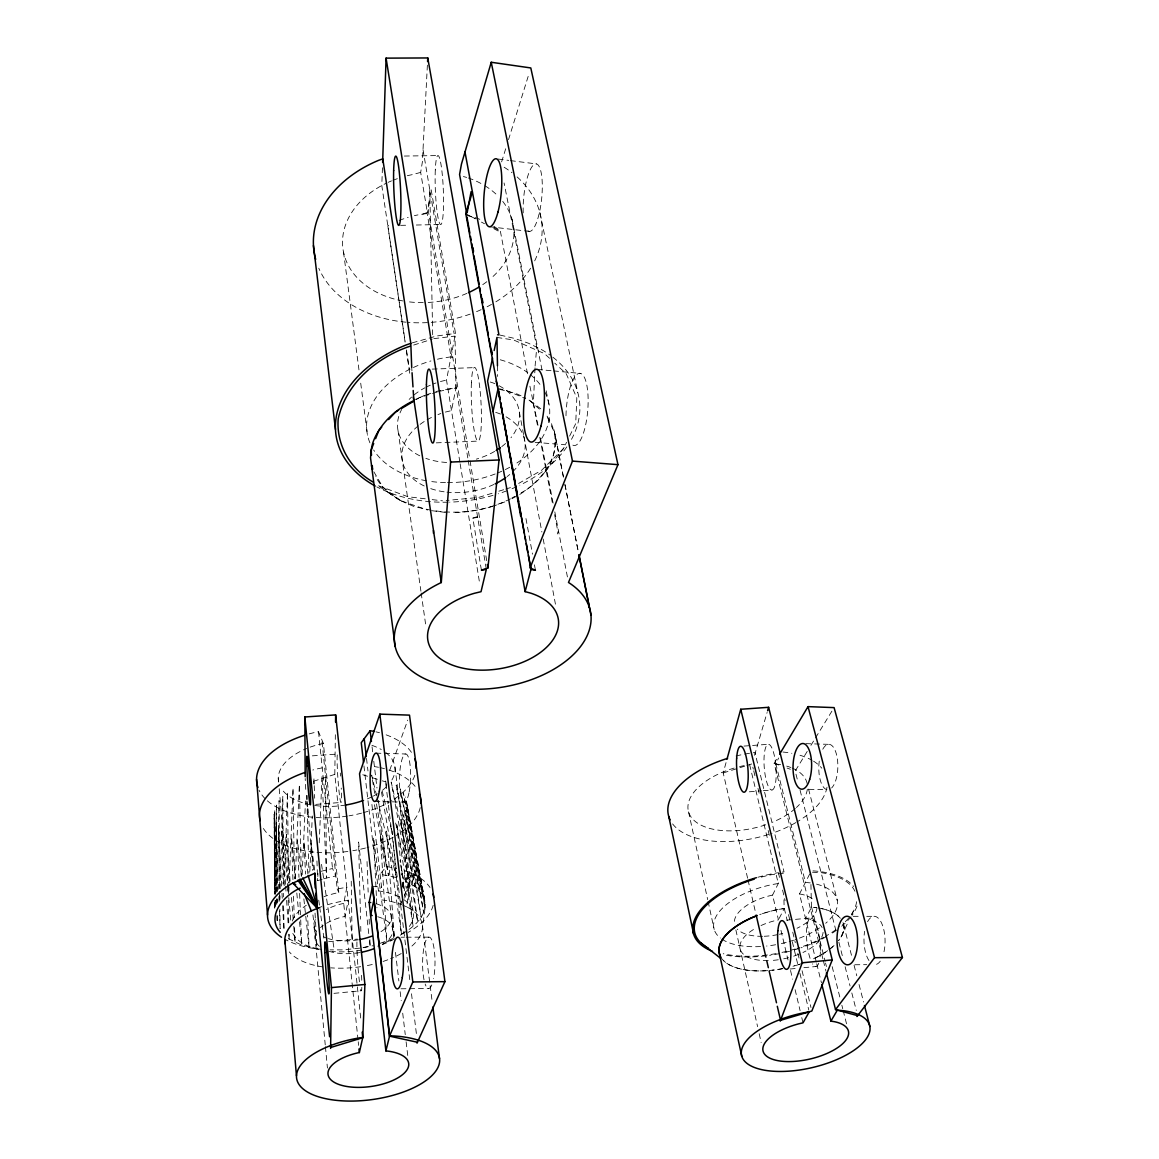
<?xml version="1.0" encoding="UTF-8"?>
<svg xmlns="http://www.w3.org/2000/svg" width="1159" height="1159" viewBox="0 0 1159 1159"><rect width="100%" height="100%" fill="white"/><g stroke="black" fill="none" stroke-linecap="round" stroke-linejoin="round"><path stroke-width="0.75" stroke-dasharray="5 3.75" d="M275.349 905.44L275.407 900.065M275.48 892.894L276.393 805.114L276.827 891.575M360.681 1018.022L334.806 774.371L335.357 734.719M277.059 902.441L277.131 898.862M277.276 891.72L279.102 800.579L279.623 888.62M279.884 899.442L279.985 895.893M280.174 888.765L282.81 796.175L283.549 885.766M284.172 885.679L287.49 791.974L288.533 883.057M382.441 167.751L381.789 185.512L405.114 341.065M288.808 891.981L289.113 884.81M289.185 883.028L293.024 788.033L294.473 878.826M322.101 879.319L317.653 880.637L317.957 873.437M319.232 842.868L322.014 776.313L326.548 878.015L323.593 878.884M295.226 878.826L299.37 784.44L301.34 876.494M309.844 871.278L312.307 815.979M313.741 783.89L313.973 778.529L314.176 783.904M302.151 874.741L305.483 801.043M535.009 367.838L533.357 403.897L537.747 426.744M535.096 366.041L536.762 347.236L504.078 182.963M427.381 65.136L422.383 161.956L420.674 172.401L427.338 212.459M409.069 929.446C417.515 923.375 425.672 914.35 425.281 903.296L406.505 801.347L425.02 907.961L422.325 929.185M459.877 462.079L446.505 380.065L455.516 333.415L431.177 189.699L429.786 189.772L428.54 212.025L469.757 459.065M402.955 887.2L403.477 880.058L399.985 860.601M403.216 888.678L404.911 870.844M401.086 900.833L400.695 904.295L401.695 904.73M402.68 886.983L403.477 880.058L401.391 871.322M411.938 946.034A69.25 33.727 -7.2 0 0 406.693 906.874L409.707 883.042L391.191 782.021L414.965 886.461L422.354 894.386L425.281 903.296L405.433 796.986M429.105 202.043L427.164 213.488L450.996 356.842L452.85 357.725M404.245 890.851L407.765 871.771L402.043 869.916L401.985 875.132L400.927 864.426M358.044 1040L343.73 903.412L346.831 887.287L337.182 888.924L321.782 739.601M747.613 878.203L723.202 772.952L726.041 762.622M754.552 755.291L767.113 712.452M501.615 161.883L505.86 148.207M508.511 139.674L529.199 73.06M404.245 896.486L411.402 873.379M389.757 770.17L407.707 720.145M557.291 533.966L558.566 531.213M527.49 373.749L500.311 230.873A87.345 64.339 -7.5 0 0 493.85 226.309M404.505 895.313L409.707 883.042L394.857 819.688M401.912 901.456L400.695 904.295A69.25 33.727 -7.2 0 0 378.442 899.558M404.65 898.124L415.009 874.987L407.765 871.771M810.3 882.912L805.418 882.376L775.864 764.013L778.602 757.986M841.246 936.617L848.736 920.912M851.735 914.625L853.227 911.496M519.71 494.473C539.543 481.724 559.71 459.297 554.857 434.017M544.991 472.017L563.506 448.504L566.563 442.289M569.605 436.088L575.704 423.672L576.82 397.943L566.244 373.777L554.77 363.144M761.014 925.534A42.492 19.602 -13.1 0 1 774.284 920.84L778.457 919.855L772.56 895.096L779.717 880.608M779.196 918.421L784.281 908.381L778.544 909.351A63.774 29.424 -13.1 0 0 759.696 914.61M816.298 962.042L799.493 893.937L809.866 873.683M810.938 884.491L811.445 907.439L816.515 907.656L811.604 907.149L805.577 918.594L808.895 919.217A42.492 19.602 -13.1 0 1 822.108 927.533M822.919 958.957L774.169 763.288L777.834 757.16M807.215 751.409L795.175 771.054L797.856 781.528M810.923 745.367L814.632 739.326M815.559 737.819L832.234 710.626M544.542 472.466C538.298 480.942 530.228 488.2 520.797 492.952M545.237 471.51C554.263 460.92 555.596 446.867 554.871 433.495L546.497 415.299L550.974 422.267L554.654 433.002M378.471 800.492L386.338 866.497L380.08 874.234L396.392 877.58L381.297 791.003M399.319 896.979A61.456 30.235 -7.2 0 0 381.354 891.358L378.457 890.981L381.586 887.157L371.735 803.013M563.506 448.504L541.702 470.206L518.624 483.462M416.211 399.609L419.181 397.711L437.189 392.032M394.335 936.168L386.483 831.046L401.463 934.386L406.461 931.271M510.482 498.848C492.445 507.743 471.974 512.727 451.735 512.466M511.959 498.008L514.9 496.313M511.945 498.674L518.16 495.313M415.473 399.464L418.544 398.102M419.935 397.479L424.542 395.422M504.744 501.948L494.386 505.802M392.944 938.573L378.689 943.861M420.674 172.401L412.633 174.56A86.012 64.687 -7.3 0 0 406.418 175.951M422.731 214.125L428.54 212.025L427.164 213.488L419.167 214.647A87.345 64.339 -7.5 0 0 414.415 215.675M412.285 342.847L436.827 335.98L455.516 333.415M426.15 394.871L430.974 393.234M472.843 518.131L479.247 515.958L477.682 517.392L472.843 518.131L481.405 570.141M492.879 506.295C473.524 512.075 452.734 513.857 432.785 510.409M313.452 781.296L334.806 774.371M413.705 345.049L432.191 339.167M433.872 338.631L455.009 336.096L455.965 388.048L442.506 389.975M438.913 391.496L456.081 387.483L455.893 384.136M723.202 772.952L745.251 765.998M746.947 765.462L752.032 763.853L753.307 769.112M492.053 493.285L478.45 497.486L446.157 500.514M498.863 491.184L503.962 489.62M505.672 489.084L512.466 486.983M321.173 871.278L332.517 868.511L335.835 875.929L326.548 878.015L325.491 775.617M440.463 381.528L446.505 380.065M445.375 412.082L451.488 410.59L456.081 387.483L467.917 458.66M435.798 391.583L440.826 390.38M772.56 895.096L768.417 896.081A42.159 19.862 -13.1 0 0 734.69 924.665M363.375 947.671L373.27 945.672M309.236 733.879A80.174 43.926 -6.4 0 1 314.147 732.604L318.508 731.735L323.404 743.499L338.834 892.575L335.704 893.212A61.456 30.235 -7.2 0 0 324.042 896.631M343.73 903.412L342.021 903.759A38.942 19.152 -7.2 0 0 326.374 909.598M323.404 743.499L320.406 744.107A58.66 32.133 -6.4 0 0 309.96 747.207M322.216 767.866L317.798 768.75A81.087 43.347 -6.6 0 0 312.814 770.025M363.028 947.555L370.112 946.135L369.793 937.138M450.996 356.842L442.535 358.117A92.097 62.774 -8.3 0 0 435.871 359.609M359.667 948.149L343.18 949.873L330.083 949.873M783.368 873.234L771.604 874.683A82.912 39.073 -13.1 0 0 757.682 878.102M782.253 872.09L784.02 871.901L754.944 752.568L753.234 752.742M790.163 969.011L797.044 968.344M803.911 967.678L815.95 966.519M333.966 993.35L361.318 990.757M786.787 920.159L810.793 917.971M328.605 941.688L357.392 939.094M749.351 791.8L761.492 790.844M763.23 790.713L771.894 790.032A22.934 5.867 85.5 0 0 774.27 755.335A22.934 5.867 85.5 0 0 764.143 756.117A22.934 5.867 85.5 0 0 771.894 790.032M315.741 804.389L340.978 802.463M743.933 746.092L750.873 745.585M752.597 745.454L768.185 744.31M312.351 755.842L337.573 754.031A24.281 1.391 86 0 0 337.718 775.458A24.281 1.391 86 0 0 340.543 801.608A24.281 1.391 86 0 0 341.253 788.091M436.291 442.854L478.203 441.086M432.22 369.098L474.292 367.635M400.608 225.353L409.344 225.165M416.327 225.02L440.782 224.513M404.361 156.045L437.754 155.581M400.971 988.786L407.925 988.714M409.663 988.699L428.787 988.482M854.82 964.752L866.758 964.665M400.985 937.225L404.448 937.211M406.172 937.211L428.685 937.153M853.154 916.32L859.949 916.32M866.744 916.334L873.553 916.334M374.835 801.492L404.448 802.071M809.025 789.322L826.381 789.728M375.907 753.162L405.462 753.987M805.853 743.643L828.352 744.339M812.445 872.22L821.311 872.669A82.912 39.073 -13.1 0 1 855.168 891.735M321.796 949.351L313.988 948.497A83.665 41.579 -7.1 0 1 284.23 938.891M372.532 886.258L381.586 887.157M535.139 442.347L565.621 444.795M537.341 369.417L551.727 370.75M553.524 370.909L580.514 373.415M445.418 512.408L429.279 510.38M489.779 226.787L522.752 230.612M524.491 230.815L529.692 231.409M431.032 510.206L414.067 506.57L401.202 500.891M425.223 498.79L407.881 496.733L377.457 485.346L400.565 500.645L427.541 510.047M432.162 499.616L442.564 500.847M498.24 159.058L508.714 160.391M510.453 160.608L536.631 163.941M775.864 764.013L780.615 764.665M386.338 866.497L396.566 868.439M499.543 389.337L516.146 393.553L525.462 397.841M496.979 337.443L513.654 339.978L544.585 353.683L549.685 358.406M374.429 766.592L378.5 767.258M315.031 913.06L317.044 948.656L301.746 945.121L286.722 937.863M799.493 893.937L802.796 894.589A42.159 19.862 -13.1 0 1 814.502 900.876M498.095 388.526L505.903 390.235L525.737 398.653M500.108 335.096L514.683 338.457L528.229 343.136L540.543 349.047A122.926 83.81 -8.3 0 1 550.134 355.147M466.642 215.371L474.002 217.269A87.345 64.339 -7.5 0 1 482.101 220.239M463.412 176.559L466.657 177.414M362.781 774.763L370.923 777.283M372.546 777.79L380.688 780.326M382.325 780.833L385.57 781.847M495.69 412.372L498.37 413.241A62.05 41.55 -8.5 0 1 503.078 415.27M490.257 382.006L492.908 382.89A61.384 41.811 -8.3 0 1 497.573 384.947M774.169 763.288L780.644 765.679M787.106 768.069L790.337 769.257M529.04 400.058L541.253 410.735M402.941 905.266L406.693 906.874M470.713 216.414L475.393 218.703M494.082 227.83L500.311 230.873M466.831 214.357L475.32 218.863M481.463 222.122L484.534 223.759M493.734 228.642L499.877 231.901M400.087 500.282C389.844 494.821 380.616 486.635 375.371 476.146M530.04 400.666L540.775 408.794M400.565 500.645L382.774 486.997L373.734 471.583M337.182 888.924L338.834 892.575M843.68 925.027L851.807 956.523M854.067 965.259L856.776 975.762M859.036 984.513L863.556 1002.013M808.547 789.076L837.334 900.615M800.087 790.264L835.769 930.04M838.884 942.267L842.463 956.247M845.128 966.736L850.04 985.947M851.822 992.944L856.284 1010.416M832.176 966.664L840.101 998.203M841.854 1005.201L842.738 1008.707M843.173 1010.46L846.707 1024.469M811.604 907.149L825.107 961.289M825.541 963.042L826.425 966.534M823.354 960.71L825.961 971.199M816.733 963.781L821.456 982.904M753.727 770.865L755.002 776.124M757.972 788.395L759.246 793.654M768.156 830.467L769.417 835.726M778.326 872.539L779.601 877.798M782.571 890.069L785.121 900.586M788.511 914.61L789.772 919.869M792.742 932.14L795.291 942.673M797.841 953.191L799.536 960.203M802.071 970.72L810.981 1007.533M376.661 795.9L371.633 775.052L375.183 796.219M377.081 797.638L396.392 877.58M749.641 764.679L778.283 883.506L772.604 884.491A63.252 29.801 -13.1 0 0 720.333 938.008M784.281 908.381L787.236 920.666M792.321 941.702L798.232 966.258M799.927 973.285L808.808 1010.112M780.963 930.329L788.033 960M790.525 970.474L792.611 979.196M795.103 989.67L800.101 1010.619M801.767 1017.602L803.013 1022.832M382.166 790.858L392.611 834.581M748.019 879.956L755.74 913.292M735.864 929.938L757.595 1026.671M759.174 1033.712L761.144 1042.521M688.562 811.865L707.685 899.63M708.077 901.383L714.19 929.475M539.804 212.372L577.747 392.394M555.538 437.349L563.593 477.783M564.998 484.824L578.312 551.641M511.988 219.21L542.296 371.329M546.164 390.786L549.496 407.345M553.973 429.67L563.462 477.247M564.868 484.288L578.196 551.249M424.382 898.747L403.332 792.814L422.354 894.386L400.232 788.888L419.196 890.271L396.175 785.266L414.965 886.461L403.477 880.058L415.009 874.987A83.665 41.579 -7.1 0 1 430.003 887.49M374.415 804.679L388.555 875.625L376.371 803.288M529.909 386.164L538.471 427.541M540.514 438.088L553.451 504.846M554.813 511.887L567.809 578.935M539.775 437.291L552.597 504.107M554.61 514.654L557.986 532.242M519.333 411.967L522.318 427.903M522.651 429.67L523.651 434.987M523.984 436.755L541.876 531.995M543.209 539.051L555.798 606.07M525.969 518.551L532.488 554.176M534.444 564.853L535.429 570.199M425.02 907.961L406.534 805.809L423.643 912.655L405.534 810.315L421.166 917.334L403.535 814.777L417.646 921.898L400.565 819.152L413.14 926.302L396.697 823.354L400.739 862.644M385.701 780.978L386.976 788.048M423.021 149.641L454.053 333.502M470.047 460.833L486.766 561.014M468.207 460.442L486.027 567.649M460.166 463.861L479.869 584.6M406.447 349.946L409.373 369.46M405.099 342.137L387.816 225.701A87.345 64.339 -7.5 0 1 390.554 224.281M406.418 351.018L410.127 375.864M321.521 864.353L334.212 950.018M398.03 430.583L420.92 591.206M421.166 592.988L425.99 626.889M394.219 936.153L380.297 834.408L386.845 941.122L373.531 837.377L376.414 896.936M314.683 870.134L311.09 843.651L312.611 870.351M318.754 900.166L319.478 905.469M319.71 907.236L324.259 940.789M343.528 252.155L359.073 370.634M360.71 383.194L367.548 435.248M422.354 924.94L432.191 1001.651M394.929 766.997L413.328 913.162M385.788 783.643L388.207 803.39M388.424 805.186L391.061 826.744M391.293 828.54L398.319 886.012M398.537 887.808L409.953 981.195M411.503 993.77L416.776 1036.87M307.917 874.031L304.006 842.042L305.556 874.103M312.916 914.9L317.044 948.656M372.068 746.86L372.705 752.234M373.777 761.202L376.979 788.004M391.177 916.233L393.77 938.022M395.465 952.336L398.87 980.963M400.159 991.698L401.217 1000.652M402.709 1013.169L405.259 1034.654M406.114 1041.811L407.823 1056.124M366.519 758.421L367.983 770.952M363.955 765.925L378.457 890.981M368.736 933.574L358.609 842.028L360.55 919.188M369.518 940.746L370.112 946.135M301.326 875.668L297.443 839.927L298.979 877.377M303.861 898.906L309.105 947.149L307.541 915.088M358.232 1041.796L358.595 1045.375M402.752 882.274L403.303 887.635M318.508 731.735L332.517 868.511M305.744 789.337L305.194 778.529M306.961 801.883L307.657 809.054M307.99 812.647L313.524 870.018M314.06 926.91L325.244 1044.882M325.418 1046.649L327.432 1068.019M295.444 878.667L291.532 837.349L292.966 880.159M296.805 893.024L298.848 914.581M299.529 921.767L301.746 945.121L300.572 916.595M392.293 830.902L392.611 834.48M393.234 841.608L401.463 934.386M278.261 778.037L278.58 781.615M279.203 788.757L287.823 886.939M287.983 888.721L288.605 895.864M288.765 897.645L291.112 924.433M290.127 881.231L286.345 834.321L287.707 884.274M291.445 897.472L293.184 919.13M293.763 926.345L295.081 942.586L294.531 926.534M285.549 884.346L281.999 830.887L283.129 884.404M285.665 886.128L286.128 893.256M286.606 900.384L288.258 925.331M288.852 934.226L289.214 939.572L289.069 934.226M411.706 367.403L411.938 370.952M281.623 886.099L278.537 827.12L279.551 889.533M281.999 893.241L282.274 898.602M282.651 905.759L283.955 930.778M376.501 898.747L376.936 907.772M299.63 893.415L300.5 914.813M278.595 889.33L276.03 823.035L276.856 890.749M278.87 896.501L279.073 901.876M279.42 910.829L280.116 928.736L279.87 909.149M367.041 861.543L368.156 892.14M369.142 919.13L369.402 926.331M314.234 785.701L314.683 798.232M316.943 860.934L317.653 880.637M293.517 896.211L294.241 917.609M306.947 801.043L307.149 808.229M307.193 810.025L308.975 872.973M287.751 886.056L287.954 893.198M288.142 900.326L288.779 923.52M360.724 926.374L360.855 931.764M276.407 892.3L274.553 818.732L275.205 892.981M276.581 899.471L276.711 904.86M276.987 915.624L277.131 920.999M783.948 899.804L784.136 908.67L778.544 909.366A63.745 29.41 -13.1 0 0 758.971 914.9M283.332 893.328L283.404 896.892M283.593 905.816L284.129 930.793M429.786 189.772L432.727 336.979M497.457 365.809L497.631 376.458M279.58 891.314L279.725 900.224M351.249 881.188L352.249 949.163M276.958 899.659L277.001 903.223M277.16 915.697L277.218 921.043M275.089 893.241L274.103 814.27L274.611 893.835M275.176 900.427L275.262 907.613M288.548 884.853L288.634 891.995M275.262 900.224L275.306 905.657M279.667 895.806L279.696 899.398M275.161 894.545L274.712 809.706L274.77 894.024M275.19 901.76L275.234 908.975M276.856 898.776L276.871 902.383M856.588 901.716A82.912 39.073 -13.1 0 1 849.706 916.74M848.649 918.058A82.912 39.073 -13.1 0 1 842.347 924.505M835.914 929.663A82.912 39.073 -13.1 0 1 825.28 936.414M823.875 937.182A82.912 39.073 -13.1 0 1 797.001 948.424M795.277 948.96A82.912 39.073 -13.1 0 1 779.558 952.915M776.066 953.596A82.912 39.073 -13.1 0 1 723.23 953.712M816.95 907.946A42.159 19.862 -13.1 0 1 797.044 928.243M782.774 933.43A42.159 19.862 -13.1 0 1 779.399 934.255M777.703 934.618A42.159 19.862 -13.1 0 1 764.23 936.269M762.593 936.313A42.159 19.862 -13.1 0 1 737.269 929.112M843.361 923.839A63.745 29.41 -13.1 0 1 838.768 940.34M832.915 946.497A63.745 29.41 -13.1 0 1 829.033 949.641M827.598 950.684A63.745 29.41 -13.1 0 1 812.531 959.232M803.071 963.086A63.745 29.41 -13.1 0 1 793.002 966.244M782.658 968.634A63.745 29.41 -13.1 0 1 768.779 970.532M765.418 970.764A63.745 29.41 -13.1 0 1 723.549 960.579M821.789 908.627A63.745 29.41 -13.1 0 1 840.347 918.247M823.078 932.358A42.492 19.602 -13.1 0 1 802.955 952.495M798.392 954.465A42.492 19.602 -13.1 0 1 793.567 956.204M788.555 957.682A42.492 19.602 -13.1 0 1 783.455 958.87M778.312 959.768A42.492 19.602 -13.1 0 1 769.88 960.55M768.243 960.608A42.492 19.602 -13.1 0 1 740.543 950.25A42.492 19.602 -13.1 0 1 755.175 928.504M499.051 385.715A61.384 41.811 -8.3 0 1 510.974 437.725M505.556 443.448A61.384 41.811 -8.3 0 1 501.76 446.621M494.647 451.387A61.384 41.811 -8.3 0 1 476.306 459.152M446.664 462.47A61.384 41.811 -8.3 0 1 425.846 458.356M419.732 455.777A61.384 41.811 -8.3 0 1 401.695 409.373M409.156 399.406A61.384 41.811 -8.3 0 1 411.546 397.088M414.14 394.871A61.384 41.811 -8.3 0 1 424.904 387.801M426.222 387.12A61.384 41.811 -8.3 0 1 430.308 385.194M433.133 384.02A61.384 41.811 -8.3 0 1 436.016 382.948M506.019 416.805A62.05 41.55 -8.5 0 1 513.307 471.177M509.728 474.48A62.05 41.55 -8.5 0 1 507.12 476.566M493.879 484.462A62.05 41.55 -8.5 0 1 446.997 492.169M444.1 491.807A62.05 41.55 -8.5 0 1 430.395 488.504M424.223 485.969A62.05 41.55 -8.5 0 1 418.732 425.44M420.109 424.382A62.05 41.55 -8.5 0 1 424.527 421.325M427.034 419.819A62.05 41.55 -8.5 0 1 433.712 416.385M437.957 414.589A62.05 41.55 -8.5 0 1 440.884 413.517M517.117 176.936A114.784 86.374 -7.2 0 1 534.589 261.05M530.605 268.222A114.784 86.374 -7.2 0 1 492.937 303.586M491.503 304.397A114.784 86.374 -7.2 0 1 482.68 308.946M481.159 309.656A114.784 86.374 -7.2 0 1 474.973 312.278M470.235 314.075A114.784 86.374 -7.2 0 1 407.722 322.347M406.027 322.202A114.784 86.374 -7.2 0 1 318.783 268.222M504.136 167.229A114.784 86.374 -7.2 0 1 512.003 172.691M502.745 201.391A86.012 64.687 -7.3 0 1 491.72 277.667M486.823 281.709A86.012 64.687 -7.3 0 1 481.536 285.447M466.918 293.357A86.012 64.687 -7.3 0 1 426.671 302.542M423.209 302.629A86.012 64.687 -7.3 0 1 407.736 301.702M402.709 300.92A86.012 64.687 -7.3 0 1 342.963 248.866A86.012 64.687 -7.3 0 1 386.555 183.093M388.193 182.34A86.012 64.687 -7.3 0 1 391.51 180.891M392.944 180.311A86.012 64.687 -7.3 0 1 397.349 178.674M468.294 177.964A86.012 64.687 -7.3 0 1 482.086 184.093M484.882 185.73A86.012 64.687 -7.3 0 1 498.269 196.291M399.16 220.471A87.345 64.339 -7.5 0 1 408.2 217.341M552.829 357.16A122.926 83.81 -8.3 0 1 571.199 439.855M566.823 446.91A122.926 83.81 -8.3 0 1 519.826 485.186M516.639 486.679A122.926 83.81 -8.3 0 1 510.105 489.504M506.773 490.808A122.926 83.81 -8.3 0 1 498.254 493.777M493.024 495.371A122.926 83.81 -8.3 0 1 449.591 502.151M447.968 502.195A122.926 83.81 -8.3 0 1 376.82 486.896M544.933 392.177A92.097 62.774 -8.3 0 1 514.248 464.658M509.728 467.265A92.097 62.774 -8.3 0 1 505.049 469.699M501.818 471.206A92.097 62.774 -8.3 0 1 496.849 473.321M495.168 473.973A92.097 62.774 -8.3 0 1 447.07 482.622M445.491 482.593A92.097 62.774 -8.3 0 1 430.003 481.347M426.483 480.782A92.097 62.774 -8.3 0 1 373.662 449.996M369.924 442.825A92.097 62.774 -8.3 0 1 430.945 360.942M500.282 359.783A92.097 62.774 -8.3 0 1 527.794 372.705M530.257 374.589A92.097 62.774 -8.3 0 1 540.543 385.136M523.216 212.879A33.944 8.997 -84.2 0 1 533.734 164.766A33.944 8.997 -84.2 0 1 541.76 197.595A33.944 8.997 -84.2 0 1 527.533 230.511M565.983 415.777A36.219 10.735 -85.4 0 1 579.239 373.328A36.219 10.735 -85.4 0 1 587.512 412.937A36.219 10.735 -85.4 0 1 571.981 444.534M377.718 916.74A39.102 19.037 -7.2 0 1 380.992 945.324M359.768 952.568A39.102 19.037 -7.2 0 1 328.374 951.075M319.435 946.324A39.102 19.037 -7.2 0 1 316.581 932.531M320.449 927.707A39.102 19.037 -7.2 0 1 323.202 925.433M326.476 923.288A39.102 19.037 -7.2 0 1 343.383 916.769L345.092 916.421L348.222 900.369L343.586 901.007A69.25 33.727 -7.2 0 0 326.548 905.034M376.24 903.788A38.942 19.152 -7.2 0 1 379.515 932.56M358.392 939.79A38.942 19.152 -7.2 0 1 328.345 938.631M327.113 938.225A38.942 19.152 -7.2 0 1 323.68 936.863M316.248 931.416A38.942 19.152 -7.2 0 1 315.335 919.565M401.26 953.524A69.25 33.727 -7.2 0 1 390.655 958.652M387.772 959.797A69.25 33.727 -7.2 0 1 380.21 962.361M372.256 964.491A69.25 33.727 -7.2 0 1 365.693 965.867M360.695 966.693A69.25 33.727 -7.2 0 1 330.764 967.837M322.984 966.954A69.25 33.727 -7.2 0 1 289.33 951.901M318.638 907.772A69.25 33.727 -7.2 0 1 321.738 906.628M420.239 807.635A81.087 43.347 -6.6 0 1 396.161 835.494M393.263 837.175A81.087 43.347 -6.6 0 1 367.055 847.591M365.505 848.011A81.087 43.347 -6.6 0 1 352.785 850.72M347.903 851.459A81.087 43.347 -6.6 0 1 317.044 852.372M313.915 852.082A81.087 43.347 -6.6 0 1 261.934 825.874M380.007 767.591A81.087 43.347 -6.6 0 1 384.44 768.692M388.946 770.025A81.087 43.347 -6.6 0 1 416.994 789.062M433.162 905.28A83.665 41.579 -7.1 0 1 408.142 932.401M391.901 940.007A83.665 41.579 -7.1 0 1 382.818 943.107M385.701 752.466A58.66 32.133 -6.4 0 1 389.815 783.064M386.411 786.845A58.66 32.133 -6.4 0 1 382.267 790.438M377.428 793.756A58.66 32.133 -6.4 0 1 373.386 796.059M371.981 796.784A58.66 32.133 -6.4 0 1 362.839 800.637M345.831 804.998A58.66 32.133 -6.4 0 1 312.466 805.099M310.829 804.81A58.66 32.133 -6.4 0 1 282.13 789.67M278.638 782.079A58.66 32.133 -6.4 0 1 306.686 748.482M371.88 745.324A58.66 32.133 -6.4 0 1 381.297 749.525M403.883 899.659A61.456 30.235 -7.2 0 1 408.794 927.186M404.187 932.082A61.456 30.235 -7.2 0 1 399.812 935.545M394.712 938.79A61.456 30.235 -7.2 0 1 377.718 946.164M361.594 950.09A61.456 30.235 -7.2 0 1 331.996 951.51M318.537 949.438A61.456 30.235 -7.2 0 1 291.633 930.011M292.314 921.014A61.456 30.235 -7.2 0 1 306.295 905.295M414.821 775.299A80.174 43.926 -6.4 0 1 393.249 799.768M391.858 800.637A80.174 43.926 -6.4 0 1 363.086 812.734M361.55 813.154A80.174 43.926 -6.4 0 1 348.975 815.835M347.367 816.081A80.174 43.926 -6.4 0 1 266.324 799.869M265.165 798.739A80.174 43.926 -6.4 0 1 259.036 790.177M375.965 731.836A80.174 43.926 -6.4 0 1 379.486 732.734M386.135 734.849A80.174 43.926 -6.4 0 1 412.314 753.698M424.02 979.775A25.686 6.201 -89.5 0 1 424.556 944.643A25.686 6.201 -89.5 0 1 433.046 943.527A25.686 6.201 -89.5 0 1 433.596 978.515M431.785 984.933A25.686 6.201 -89.5 0 1 425.15 984.02M340.297 773.039A24.281 1.391 86 0 1 340.543 776.081M361.811 987.309A25.918 1.55 85.7 0 1 360.058 986.121M359.449 981.818A25.918 1.55 85.7 0 1 357.059 951.771A25.918 1.55 85.7 0 1 357.827 939.645M361.565 975.299A25.918 1.55 85.7 0 1 361.782 980.905M818.761 963.143A24.411 6.505 84.1 0 1 812.531 963.868M810.069 958.319A24.411 6.505 84.1 0 1 807.301 924.375A24.411 6.505 84.1 0 1 816.544 925.375A24.411 6.505 84.1 0 1 819.703 959.377M843.013 922.636A63.774 29.424 -13.1 0 1 838.594 940.601M834.016 945.527A63.774 29.424 -13.1 0 1 830.67 948.41M825.556 952.119A63.774 29.424 -13.1 0 1 813.444 958.841M799.449 964.346A63.774 29.424 -13.1 0 1 791.988 966.534M782.861 968.62A63.774 29.424 -13.1 0 1 772.155 970.228M767.649 970.634A63.774 29.424 -13.1 0 1 721.043 957.479M818.167 907.888A63.774 29.424 -13.1 0 1 840.391 918.232M856.994 906.092A84.404 39.783 -13.1 0 1 852.024 915.451M851.025 916.783A84.404 39.783 -13.1 0 1 841.738 926.215M836.566 930.213A84.404 39.783 -13.1 0 1 829.279 934.98M826.15 936.791A84.404 39.783 -13.1 0 1 800.999 947.816M799.406 948.352A84.404 39.783 -13.1 0 1 792.901 950.337M789.612 951.249A84.404 39.783 -13.1 0 1 781.296 953.234M779.63 953.582A84.404 39.783 -13.1 0 1 769.576 955.335M766.244 955.769A84.404 39.783 -13.1 0 1 723.361 954.625M757.856 877.262A84.404 39.783 -13.1 0 1 777.66 872.799M812.981 870.858A84.404 39.783 -13.1 0 1 853.69 886.534M816.573 884.172A63.252 29.801 -13.1 0 1 825.686 923.274M819.485 927.953A63.252 29.801 -13.1 0 1 795.06 939.732M793.611 940.21A63.252 29.801 -13.1 0 1 789.192 941.572M786.222 942.397A63.252 29.801 -13.1 0 1 778.674 944.165M775.632 944.744A63.252 29.801 -13.1 0 1 766.548 946.048M760.579 946.541A63.252 29.801 -13.1 0 1 721.535 938.906M807.345 789.192A60.963 31.568 -13.2 0 1 796.436 807.504M795.335 808.504A60.963 31.568 -13.2 0 1 772.575 822.18M765.722 824.773A60.963 31.568 -13.2 0 1 689.938 815.212A60.963 31.568 -13.2 0 1 735.023 767.823M739.558 766.621A60.963 31.568 -13.2 0 1 744.15 765.592M786.715 766.113A60.963 31.568 -13.2 0 1 790.858 767.519M792.162 768.055A60.963 31.568 -13.2 0 1 807.2 783.846M827.004 787.236A81.347 42.13 -13.2 0 1 797.189 821.803M795.914 822.557A81.347 42.13 -13.2 0 1 771.517 833.48M768.417 834.509A81.347 42.13 -13.2 0 1 672.466 823.716M736.037 756.001A81.347 42.13 -13.2 0 1 742.89 754.466M744.614 754.118A81.347 42.13 -13.2 0 1 749.786 753.234M782.933 752.032A81.347 42.13 -13.2 0 1 791.843 753.292M799.985 755.262A81.347 42.13 -13.2 0 1 812.053 760.304M813.531 761.173A81.347 42.13 -13.2 0 1 821.818 768.2M822.774 749.236A22.731 9.504 -88.6 0 1 836.74 755.451A22.731 9.504 -88.6 0 1 831.64 787.961M826.918 789.656A22.731 9.504 -88.6 0 1 819.297 760.811M868.96 960.536A24.165 10.532 89 0 1 864.628 931.3M867.584 921.738A24.165 10.532 89 0 1 881.579 923.057A24.165 10.532 89 0 1 883.144 955.03M880.275 961.144A24.165 10.532 89 0 1 873.958 964.52M274.712 908.294L274.669 901.065L274.77 908.381M435.306 169.895A34.524 3.984 87.7 0 0 440.275 224.353A34.524 3.984 87.7 0 0 442.405 175.82A34.524 3.984 87.7 0 0 435.306 169.895M471.409 382.716A36.798 4.766 87.2 0 0 477.595 440.898A36.798 4.766 87.2 0 0 479.971 389.41A36.798 4.766 87.2 0 0 471.409 382.716M409.185 791.785A24.064 5.563 -88.3 0 0 406.157 754.045A24.064 5.563 -88.3 0 0 399.681 788.207A24.064 5.563 -88.3 0 0 409.185 791.785"/><path stroke-width="1.5" d="M314.9 881.666L314.9 873.22L291.315 883.81A83.665 41.579 -7.1 0 0 281.536 937.24M330.605 1048.388L331.445 987.613L304.831 716.986L335.646 714.9L364.911 984.469L362.767 1037.725L330.619 1047.504M335.545 722.115L335.646 714.9M492.546 358.044L487.591 381.137L525.114 591.626L530.779 593.162A66.063 39.609 -9.1 0 1 536.994 654.835A66.063 39.609 -9.1 0 1 435.914 655.023A66.063 39.609 -9.1 0 1 474.509 593.263L481.028 591.698L486.316 569.388L481.405 570.141L487.925 567.953L499.036 459.949L427.758 57.95L386.077 58.138L382.644 162.419M427.57 61.543L427.758 57.95M433.437 533.227L433.466 530.416M466.512 212.619L459.572 174.458L461.456 164.085L491.242 62.267L530.793 67.946L617.964 464.658L568.489 582.47A99.21 59.5 -9.1 0 1 551.785 670.395A99.21 59.5 -9.1 0 1 411.3 670.467A99.21 59.5 -9.1 0 1 441.289 582.528L450.619 462.079L386.077 58.138M411.706 367.403L410.808 343.354L382.774 158.855L378.486 160.391A114.784 86.374 -7.2 0 0 315.683 259.37M441.289 582.528L413.951 400.159L413.893 401.115L401.637 408.388M467.149 212.619L471.076 191.728L472.408 191.93L465.817 213.807L530.952 569.446L525.114 591.626M385.889 1050.909L369.142 902.339L372.532 886.258L389.627 1035.856L385.889 1050.909L387.541 1051.068A40.724 17.747 -7.9 0 1 397.537 1078.058A40.724 17.747 -7.9 0 1 333.647 1081.97A40.724 17.747 -7.9 0 1 357.566 1052.908L359.348 1052.546L362.781 1037.45L357.957 1038.145A72.133 31.438 -7.9 0 0 304.962 1090.402A72.133 31.438 -7.9 0 0 421.557 1083.477A72.133 31.438 -7.9 0 0 394.219 1035.987L389.627 1035.856M374.024 899.312L370.605 915.306L372.198 915.509M494.169 350.511L496.979 337.443L497.457 365.809M493.01 411.517L497.964 389.105M726.997 759.174L740.746 709.265L768.62 707.309L832.234 959.913L811.836 1011.039L780.558 1020.311M767.606 710.742L768.62 707.309M417.023 1043.158L444.926 981.63L409.504 715.132L379.833 714.132L359.536 773.748L389.496 1036.132L417.428 1042.26M780.239 1021.151L802.245 962.796L740.746 709.265M373.691 443.52L371.141 449.953L370.547 457.95L395.176 646.432M375.588 438.682L378.979 430.09L381.717 427.091M491.242 62.267L572.459 461.108L530.069 568.011L535.429 570.199L530.952 569.446L528.446 555.654M389.496 1036.132L412.821 981.948L379.833 714.132M830.887 1021.137L837.32 1010.199L842.39 1010.561A65.773 27.686 -13 0 1 844.868 1055.748A65.773 27.686 -13 0 1 745.078 1061.687A65.773 27.686 -13 0 1 803.317 1012.894L809.228 1011.865L803.013 1022.832L798.696 1023.846A43.81 18.428 -13 0 0 766.056 1055.733A43.81 18.428 -13 0 0 830.51 1051.793A43.81 18.428 -13 0 0 834.292 1021.659L830.887 1021.137L821.876 984.643M779.659 754.103L808.026 706.628L834.089 707.613L902.426 957.508L856.965 1016.515M378.761 430.626C374.256 437.87 370.272 446.461 371.517 455.168M379.413 429.612C387.7 416.762 400.319 407.07 413.995 400.536M374.183 731.416L370.141 730.721L361.26 742.702L363.535 762.347M857.617 1015.661L835.538 1009.634L874.538 957.682L808.026 706.628M388.613 419.558L395.509 412.01L398.566 410.199M300.195 888.127C284.39 894.98 265.614 915.697 280.246 932.329M285.259 944.034A69.25 33.727 -7.2 0 1 311.307 910.945L318.638 907.772M410.808 343.354L406.186 344.947A122.926 83.81 -8.3 0 0 375.226 486.041M410.329 346.121C376.892 357.247 346.077 383.18 338.211 418.761C336.023 445.099 350.67 469.366 373.343 482.202M802.245 962.796L832.234 959.913M331.445 987.613L364.911 984.469M450.619 462.079L499.036 459.949M412.821 981.948L444.926 981.63M874.538 957.682L902.426 957.508M572.459 461.108L617.964 464.658M497.559 334.763L498.949 334.937L464.991 151.988M369.142 902.339L370.735 902.557M295.675 884.476L292.72 883.042L317.421 908.308L314.9 873.22M465.817 213.807L466.831 214.357M700.5 942.557L720.84 958.464M314.248 904.107L317.421 908.308L308.193 875.567M297.906 880.217L317.421 908.308L316.349 905.049M299.312 879.464L317.421 908.308L302.803 877.928M300.123 879.101L317.421 908.308M304.18 893.632L311.307 910.945M316.132 901.369L317.392 904.571M371.488 465.773L372.517 469.047M496.182 381.195L497.819 387.092M864.455 1005.505L869.873 1026.512M826.396 972.937L835.538 1009.634M756.146 915.045L765.911 957.16M766.722 960.666L768.359 967.678M769.17 971.184L776.487 1002.767M777.298 1006.273L780.152 1018.558M719.507 954.074L741.774 1056.269M668.786 816.53L693.676 934.284M579.007 555.161L590.931 614.951M578.906 554.77L589.438 607.635M472.915 247.823L473.553 251.344M482.202 298.906L482.839 302.441M491.488 350.004L492.126 353.524M466.961 217.124L469.83 232.988M470.482 236.508L471.119 240.029M471.756 243.549L473.35 252.358M473.988 255.878L479.116 284.071M479.754 287.591L480.391 291.112M481.028 294.632L482.637 303.441M483.274 306.961L488.388 335.154M489.026 338.674L491.909 354.524M500.659 402.695L502.267 411.546M502.905 415.081L503.557 418.616M504.194 422.166L505.802 431.018M506.454 434.553L507.091 438.088M507.729 441.637L509.337 450.489M509.989 454.024L511.597 462.876M512.235 466.411L515.132 482.347M515.769 485.882L517.378 494.734M518.03 498.283L518.667 501.818M519.304 505.353L520.913 514.205M521.564 517.74L524.375 533.256M524.998 536.704L525.621 540.152M526.258 543.6L527.823 552.206M500.601 402.724L520.695 516.291M487.345 564.491L487.925 567.953M413.299 397.16L413.893 401.115L413.198 390.467M432.872 1007.012L439.507 1058.732M313.452 245.549L335.487 429.453M370.141 730.721L371.431 741.485M364.216 738.718L366.302 756.624M362.216 1032.104L362.767 1037.725M358.971 1048.953L359.348 1052.546M307.657 809.054L307.99 812.647M314.726 882.564L315.248 887.939M315.77 893.328L329.591 1036.754M284.824 939.79L296.458 1075.784M256.574 779.341L267.526 915.016M372.271 465.57L372.561 469.569M412.053 372.734L412.981 386.918M306.787 795.654L306.889 799.246M304.831 716.986L305.194 776.718M708.511 948.366A82.912 39.073 -13.1 0 1 754.248 879.13M719.956 955.219A63.745 29.41 -13.1 0 1 757.291 915.523M478.768 287.2A86.012 64.687 -7.3 0 1 468.453 292.662M505.759 477.566A62.05 41.55 -8.5 0 1 495.183 483.839M500.413 447.635A61.384 41.811 -8.3 0 1 496.139 450.489M419.486 794.161A81.087 43.347 -6.6 0 1 420.862 803.086M260.065 820.644A81.087 43.347 -6.6 0 1 304.803 772.517M433.075 894.024A83.665 41.579 -7.1 0 1 433.756 897.428M362.839 800.637A58.66 32.133 -6.4 0 1 345.831 804.998M371.88 936.153A38.942 19.152 -7.2 0 1 359.956 939.5M373.314 948.917A39.102 19.037 -7.2 0 1 361.347 952.278M257.95 787.555A80.174 43.926 -6.4 0 1 304.426 735.313M414.806 758.87A80.174 43.926 -6.4 0 1 416.168 768.374M721.043 957.479A63.774 29.424 -13.1 0 1 755.248 916.305M712.466 951.351A84.404 39.783 -13.1 0 1 756.363 877.696M670.09 819.833A81.347 42.13 -13.2 0 1 727.591 758.363M500.022 399.16L498.413 390.308L499.978 399.174M393.654 170.547A34.669 3.361 87.5 0 0 398.435 225.223A34.669 3.361 87.5 0 0 399.71 176.516A34.669 3.361 87.5 0 0 393.654 170.547M497.979 212.01A34.176 8.475 -84.4 0 0 496.501 158.841A34.176 8.475 -84.4 0 0 483.709 207.461A34.176 8.475 -84.4 0 0 497.979 212.01M540.891 426.237A36.48 10.127 -85.6 0 0 537.341 369.417A36.48 10.127 -85.6 0 0 523.694 421.398A36.48 10.127 -85.6 0 0 540.891 426.237M426.44 384.339A36.972 4.028 87 0 0 432.278 442.796A36.972 4.028 87 0 0 433.741 391.119A36.972 4.028 87 0 0 426.44 384.339M379.355 791.148A24.18 5.273 -88.3 0 0 376.574 753.234A24.18 5.273 -88.3 0 0 370.358 787.569A24.18 5.273 -88.3 0 0 379.355 791.148M402.289 977.588A25.817 5.882 -89.4 0 0 398.247 937.269A25.817 5.882 -89.4 0 0 392.162 974.197A25.817 5.882 -89.4 0 0 402.289 977.588M306.816 766.07A24.353 1.058 86.1 0 0 310.192 804.65A24.353 1.058 86.1 0 0 308.96 770.807A24.353 1.058 86.1 0 0 306.816 766.07M324.868 952.582A25.991 1.173 85.8 0 0 328.678 993.683A25.991 1.173 85.8 0 0 327.258 957.464A25.991 1.173 85.8 0 0 324.868 952.582M736.66 758.174A23.006 5.578 85.6 0 0 744.15 792.205A23.006 5.578 85.6 0 0 746.309 757.435A23.006 5.578 85.6 0 0 736.66 758.174M777.863 930.793A24.484 6.201 84.3 0 0 785.932 969.228A24.484 6.201 84.3 0 0 788.975 934.907A24.484 6.201 84.3 0 0 777.863 930.793M809.706 779.312A22.832 9.286 -88.6 0 0 803.549 743.585A22.832 9.286 -88.6 0 0 793.727 776.11A22.832 9.286 -88.6 0 0 809.706 779.312M838.667 926.606A24.281 10.301 89.1 0 0 846.693 964.723A24.281 10.301 89.1 0 0 856.487 930.3A24.281 10.301 89.1 0 0 838.667 926.606"/></g></svg>
